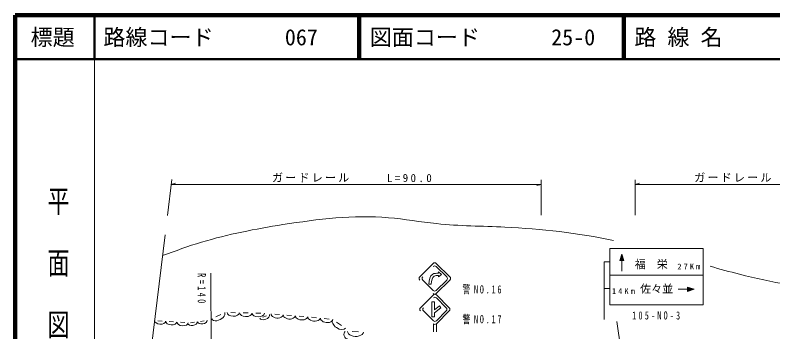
# Model space of a CAD drawing. Units: millimetres, scale not verified. Extents: x 40000 to 680000, y 20000 to 380000.
# Drawn here: x 40000 to 211769, y 308282 to 380000 of the extents above; entities that cross this region are included whole.
import ezdxf
from ezdxf.enums import TextEntityAlignment as Align

# ---------------------------------------------------------------- set-up
doc = ezdxf.new("R2010")
doc.units = ezdxf.units.MM
doc.header["$LTSCALE"] = 1000
for name, color, linetype, lineweight in [('M-BGD', 7, 'Continuous', 13), ('M-BMK-SRVR', 3, 'Continuous', 13), ('M-STR-HTXT', 7, 'Continuous', 13), ('M-STR-STRC', 7, 'Continuous', 13), ('M-TTL', 2, 'Continuous', 140), ('M-TTL-BAND', 7, 'Continuous', 13), ('M-TTL-LINE', 7, 'Continuous', 50)]:
    doc.layers.add(name, color=color, linetype=linetype, lineweight=lineweight)
doc.layers.add('M-TTL-TXT', color=7, linetype='Continuous')
doc.styles.add('@ＭＳ ゴシック', font='')
doc.styles.add('ＭＳ ゴシック', font='')
doc.styles.get('@ＭＳ ゴシック').set_extended_font_data('@MS Gothic')
doc.styles.get('ＭＳ ゴシック').set_extended_font_data('MS Gothic')

msp = doc.modelspace()

# ---------------------------------------------------------------- linework, layer by layer
at = {"layer": 'M-BGD'}
for p, q in [((88868, 312642), (89978, 312618)), ((85457, 311642), (86623, 312237)), ((91715, 312581), (92826, 312557)), ((94563, 312520), (95674, 312496)), ((96127, 311632), (97007, 311941)), ((98837, 312263), (99916, 312176)), ((101603, 312040), (102682, 311953)), ((104369, 311816), (105448, 311729)), ((107190, 311597), (108309, 311478)), ((110058, 311292), (111177, 311173)), ((72354, 310796), (73352, 310727)), ((74912, 310618), (75909, 310549)), ((77469, 310441), (78467, 310372)), ((79776, 310323), (80645, 310454)), ((82003, 310659), (82872, 310790)), ((112853, 310502), (114019, 309717)), ((116428, 308346), (117867, 308286))]:
    msp.add_line(p, q, dxfattribs=at)
for centre, major_axis, start_param, end_param in [((86040, 311939), (-1458, -744), 0, 3.1415927), ((89423, 312630), (1388, -30), 3.1415927, 6.2831853), ((92271, 312569), (1388, -30), 3.1415927, 6.2831853), ((95118, 312508), (1388, -30), 3.1415927, 6.2831853), ((96567, 311786), (1101, 387), 3.1415927, 6.2831853), ((99376, 312220), (-1349, 109), 0, 3.1415927), ((102142, 311996), (-1349, 109), 0, 3.1415927), ((104909, 311773), (-1349, 109), 0, 3.1415927), ((107749, 311538), (-1398, 149), 0, 3.1415927), ((110617, 311233), (-1398, 149), 0, 3.1415927), ((113436, 310109), (1458, -982), 3.1415927, 6.2831853), ((72853, 310761), (1247, -86), 3.1415927, 6.2831853), ((75410, 310584), (1247, -86), 3.1415927, 6.2831853), ((77968, 310406), (1247, -86), 3.1415927, 6.2831853), ((80210, 310389), (1086, 164), 3.1415927, 6.2831853), ((82437, 310725), (1086, 164), 3.1415927, 6.2831853), ((115086, 307516), (238, -833), 3.1415927, 6.2831853), ((117148, 308316), (-1800, 74), 0, 3.1415927)]:
    msp.add_ellipse(centre, major_axis=major_axis, ratio=0.6, start_param=start_param, end_param=end_param, dxfattribs=at)
for points, knots in [([(73410, 325553), (76332, 326614), (79255, 327675), (82221, 328575), (88245, 330403), (94449, 331569), (100713, 332560), (108655, 333816), (116695, 334788), (124643, 334133), (128284, 333811), (131900, 333158), (135540, 332785), (140686, 332238), (145869, 332245), (151043, 331999), (159310, 331582), (167573, 330679), (175658, 328977)], [0, 0, 0, 0, 1, 1, 1, 2, 2, 2, 3, 3, 3, 4, 4, 4, 5, 5, 5, 6, 6, 6, 6]), ([(197533, 323128), (199743, 322499), (201960, 321889), (204190, 321327), (211501, 319453), (218962, 318082), (226443, 317621), (230036, 317412), (233631, 317453), (237231, 317637)], [0, 0, 0, 0, 1, 1, 1, 2, 2, 2, 3, 3, 3, 3])]:
    msp.add_open_spline(points, degree=3, knots=knots, dxfattribs=at)
at = {"layer": 'M-BMK-SRVR'}
msp.add_line((73985, 330262), (69407, 292792), dxfattribs=at)
at = {"layer": 'M-STR-HTXT'}
for p, q in [((74518, 334619), (75512, 342758)), ((75380, 341675), (76380, 341955)), ((159246, 342677), (159246, 334677)), ((180524, 334677), (180524, 342677)), ((180524, 341677), (181524, 341957)), ((75380, 341675), (159246, 341677)), ((159246, 341677), (158246, 341397)), ((180524, 341677), (240368, 341678)), ((84508, 291577), (84334, 321577))]:
    msp.add_line(p, q, dxfattribs=at)
at = {"layer": 'M-STR-STRC'}
for p, q in [((195936, 327168), (195936, 314396)), ((177523, 322019), (177523, 325902)), ((134773, 323786), (131706, 320719)), ((135480, 323786), (138547, 320719)), ((135480, 323079), (137840, 320719)), ((173501, 324133), (173501, 311042)), ((174796, 324133), (173501, 324133)), ((135984, 321834), (135984, 321534)), ((132413, 320012), (134773, 317652)), ((138547, 320012), (135480, 316945)), ((135480, 317652), (137840, 320012)), ((135983, 321039), (135983, 320739)), ((195936, 321099), (174797, 321099)), ((134345, 319072), (133785, 319072)), ((174797, 318064), (173501, 318064)), ((190310, 317930), (193943, 317930)), ((134803, 316659), (131858, 313715)), ((135482, 316659), (138426, 313715)), ((134488, 311680), (134488, 315041)), ((134488, 315041), (135028, 315041)), ((135028, 315041), (135028, 313256)), ((135482, 315980), (137747, 313715)), ((195936, 314396), (174797, 314396)), ((132537, 313036), (134803, 310770)), ((135028, 313256), (136184, 314159)), ((135028, 312571), (136516, 313733)), ((138426, 313036), (135482, 310091)), ((135482, 310770), (137747, 313036)), ((136184, 314159), (136516, 313733)), ((135028, 311680), (134488, 311680)), ((135028, 311680), (135028, 312571)), ((134803, 310091), (134803, 308299)), ((135482, 310091), (135482, 308299)), ((179077, 292297), (176390, 310634))]:
    msp.add_line(p, q, dxfattribs=at)
for points in [[(174797, 314396), (174796, 327168), (195936, 327168)], [(135984, 321834), (136679, 321286), (135983, 320739)]]:
    msp.add_lwpolyline(points, dxfattribs=at)
for points in [[(177523, 325902), (177043, 324402), (178003, 324402)], [(177523, 325722), (177133, 324462), (177913, 324462)], [(177523, 325542), (177223, 324522), (177823, 324522)], [(177523, 325362), (177313, 324582), (177733, 324582)], [(177523, 325182), (177403, 324642), (177643, 324642)], [(177523, 324942), (177493, 324702), (177553, 324702)], [(193943, 317930), (192443, 318410), (192443, 317450)], [(193763, 317930), (192503, 318320), (192503, 317540)], [(193583, 317930), (192563, 318230), (192563, 317630)], [(193403, 317930), (192623, 318140), (192623, 317720)], [(193223, 317930), (192683, 318050), (192683, 317810)], [(192983, 317930), (192743, 317960), (192743, 317900)]]:
    msp.add_lwpolyline(points, close=True, dxfattribs=at)
for centre, radius, start, end in [((135126, 323433), 500, 45.00103, 135.00103), ((135126, 322726), 500, 45.00088, 135.00103), ((132059, 320366), 500, 135.00103, 225.00103), ((132766, 320366), 500, 135.00103, 225.00108), ((137486, 320366), 500, 315.00114, 45.00087), ((138194, 320366), 500, 315.00103, 45.00103), ((135126, 318006), 500, 225.00108, 315.00114), ((135126, 317299), 500, 225.00103, 315.00103), ((135142, 316320), 480, 45.00103, 135.00103), ((135142, 315641), 480, 45.00088, 135.00103), ((132198, 313375), 480, 135.00103, 225.00103), ((132877, 313375), 480, 135.00103, 225.00108), ((137408, 313375), 480, 315.00114, 45.00087), ((138087, 313375), 480, 315.00103, 45.00103), ((135142, 311110), 480, 225.00108, 315.00114), ((135142, 310431), 480, 225.00103, 315.00103)]:
    msp.add_arc(centre, radius, start, end, dxfattribs=at)
for points in [[(133785, 319072), (133907, 320044), (134029, 321017), (134653, 321356), (134996, 321543), (135490, 321538), (135984, 321534)], [(134345, 319072), (134432, 319852), (134520, 320632), (135018, 320901), (135269, 321035), (135623, 321041), (135983, 321039)]]:
    msp.add_open_spline(points, degree=3, knots=[0, 0, 0, 0, 1, 1, 1, 2, 2, 2, 2], dxfattribs=at)
at = {"layer": 'M-TTL'}
for p, q in [((40000, 380000), (40000, 20000)), ((680000, 380000), (40000, 380000))]:
    msp.add_line(p, q, dxfattribs=at)
at = {"layer": 'M-TTL-BAND'}
msp.add_line((58000, 370000), (58000, 20000), dxfattribs=at)
at = {"layer": 'M-TTL-LINE'}
for p, q in [((58000, 380000), (58000, 370000)), ((117750, 380000), (117750, 370000)), ((118250, 380000), (118250, 370000)), ((177750, 380000), (177750, 370000)), ((178250, 380000), (178250, 370000)), ((40000, 370000), (680000, 370000))]:
    msp.add_line(p, q, dxfattribs=at)

# ---------------------------------------------------------------- texts
at = {"layer": 'M-STR-HTXT', "char_height": 1833, "attachment_point": 7, "style": 'ＭＳ ゴシック'}
for s, insert, rotation in [('\\T1.2;ガードレール', (98230, 342176), 0.001), ('\\T1.43;L=90.0', (124286, 342176), 0.001), ('\\T1.2;ガードレール', (193946, 342178), 0.001), ('\\T1.61;\\W0.7;R=140', (81382, 321569), 269.901)]:
    msp.add_mtext(s, dxfattribs=dict(at, insert=insert, rotation=rotation))
at = {"layer": 'M-STR-STRC', "style": 'ＭＳ ゴシック'}
for s, p in [('福\u3000栄', (180467, 322112)), ('佐々並', (181678, 316542))]:
    msp.add_text(s, height=1833, rotation=0.001, dxfattribs=at).set_placement(p, align=Align.BOTTOM_LEFT)
at = {"layer": 'M-STR-STRC', "attachment_point": 7, "rotation": 0.001, "style": 'ＭＳ ゴシック'}
for s, insert, char_height in [('\\T1.5;27Km', (190129, 322416), 1320), ('\\T1.45;\\W0.7;警NO.16', (141410, 316769), 1833), ('\\T1.5;14Km', (175298, 316845), 1320), ('\\T1.55;\\W0.7;105-NO-3', (179896, 311049), 1833), ('\\T1.45;\\W0.7;警NO.17', (141410, 310012), 1833)]:
    msp.add_mtext(s, dxfattribs=dict(at, insert=insert, char_height=char_height))
at = {"layer": 'M-TTL-BAND', "style": '@ＭＳ ゴシック', "width": 1.4}
msp.add_text('平  面  図', height=3666, rotation=270, dxfattribs=at).set_placement((49777, 306475), align=Align.MIDDLE_RIGHT)
at = {"layer": 'M-TTL-TXT', "style": 'ＭＳ ゴシック'}
msp.add_text('標題', height=3666, dxfattribs=at).set_placement((48500, 375000), align=Align.MIDDLE_CENTER)
for s, p in [('路線コード', (60000, 375000)), ('067', (101142, 375000)), ('図面コード', (120380, 375000)), ('25-0', (161521, 375000)), ('路 線 名', (180380, 375000))]:
    msp.add_text(s, height=3666, dxfattribs=at).set_placement(p, align=Align.MIDDLE_LEFT)

doc.saveas('drawing.dxf')
